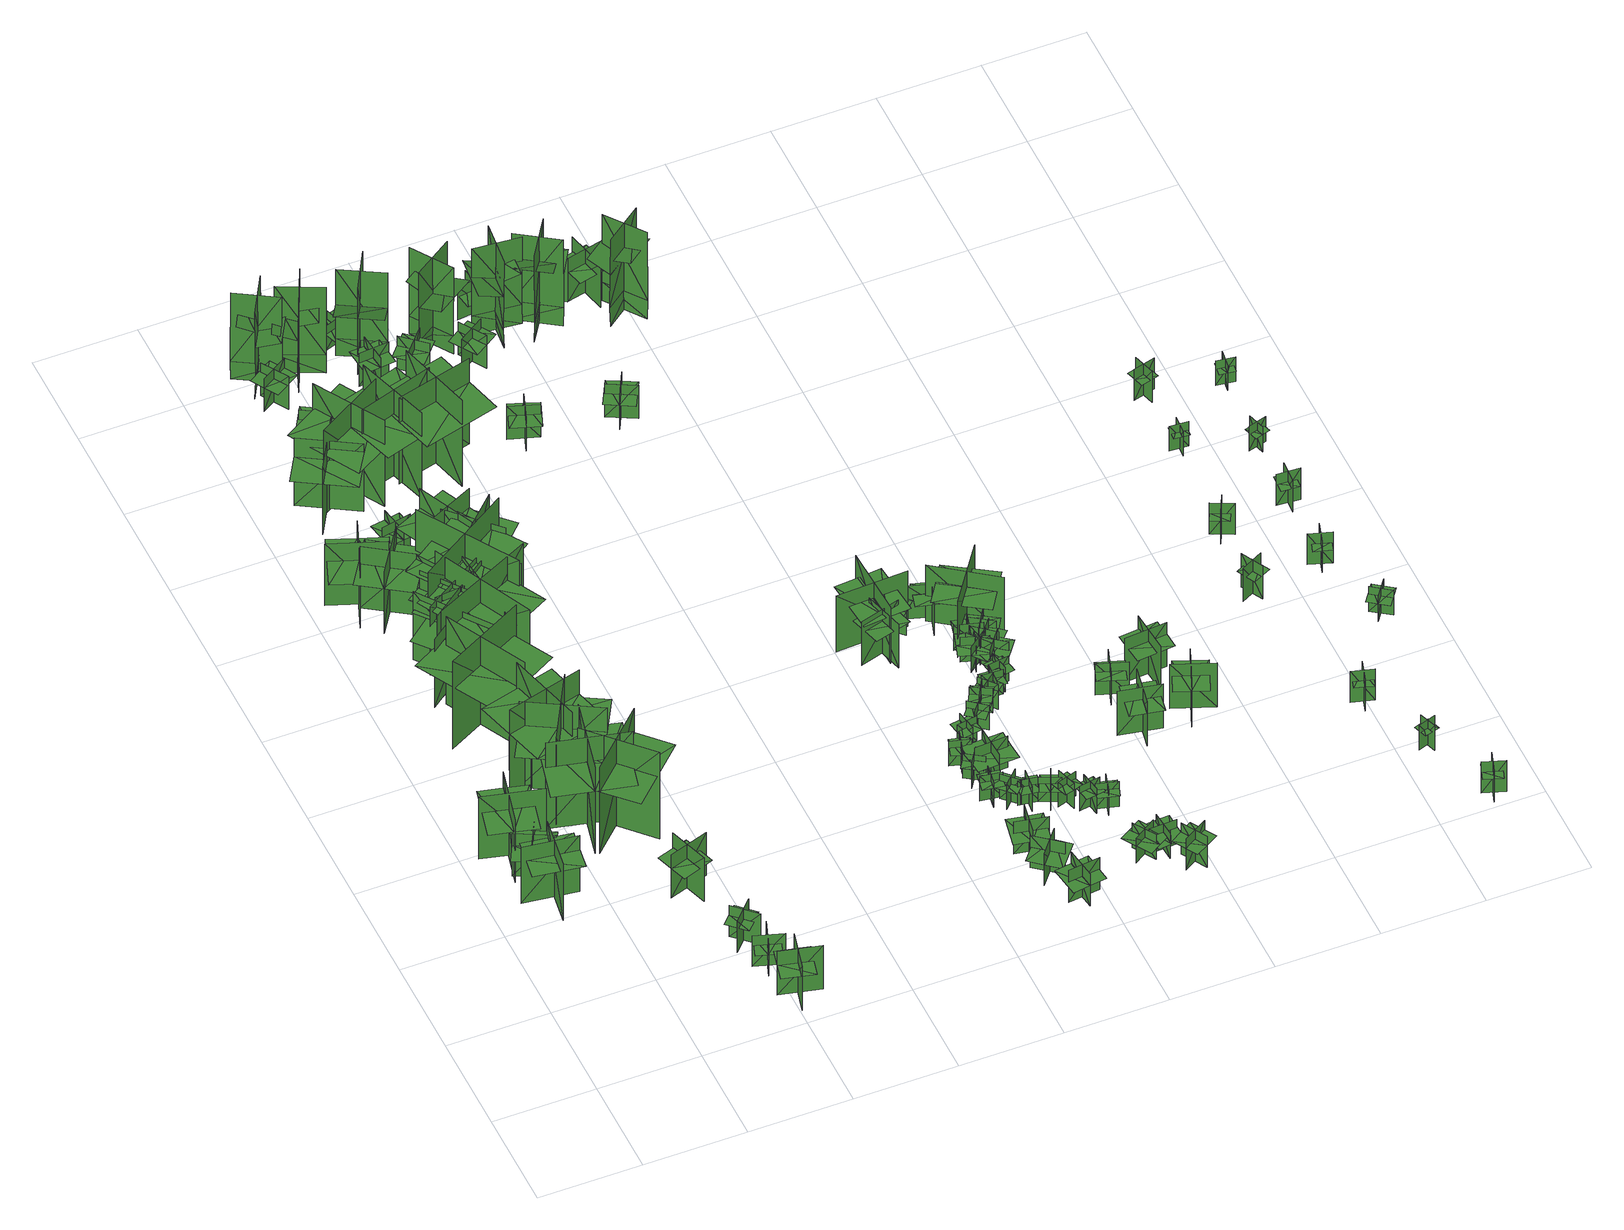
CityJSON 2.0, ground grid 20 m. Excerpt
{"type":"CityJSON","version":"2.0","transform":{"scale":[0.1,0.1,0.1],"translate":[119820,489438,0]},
"CityObjects":{
"tree1":{"type":"SolitaryVegetationObject","geometry":[{"type":"MultiSurface","lod":"1","boundaries":[[[0,1,2]],[[0,2,3]],[[4,5,6]],[[4,6,7]],[[8,9,10]],[[8,10,11]],[[8,12,13]],[[8,13,9]]]}]},
"tree2":{"type":"SolitaryVegetationObject","geometry":[{"type":"MultiSurface","lod":"1","boundaries":[[[14,15,16]],[[14,16,17]],[[18,19,20]],[[18,20,21]],[[22,23,24]],[[22,24,25]],[[22,25,26]],[[22,26,27]]]}]},
"tree3":{"type":"SolitaryVegetationObject","geometry":[{"type":"MultiSurface","lod":"1","boundaries":[[[28,29,30]],[[28,30,31]],[[32,33,34]],[[32,34,35]],[[36,37,38]],[[36,38,39]],[[36,40,41]],[[36,41,37]]]}]},
"tree4":{"type":"SolitaryVegetationObject","geometry":[{"type":"MultiSurface","lod":"1","boundaries":[[[42,43,44]],[[42,44,45]],[[46,47,48]],[[46,48,49]],[[50,51,52]],[[50,52,53]],[[50,53,54]],[[50,54,55]]]}]},
"tree5":{"type":"SolitaryVegetationObject","geometry":[{"type":"MultiSurface","lod":"1","boundaries":[[[56,57,58]],[[56,58,59]],[[60,61,62]],[[60,62,63]],[[64,65,66]],[[64,66,67]],[[64,67,68]],[[64,68,69]]]}]},
"tree6":{"type":"SolitaryVegetationObject","geometry":[{"type":"MultiSurface","lod":"1","boundaries":[[[70,71,72]],[[70,72,73]],[[74,75,76]],[[74,76,77]],[[78,79,80]],[[78,80,81]],[[78,81,82]],[[78,82,83]]]}]},
"tree7":{"type":"SolitaryVegetationObject","geometry":[{"type":"MultiSurface","lod":"1","boundaries":[[[84,85,86]],[[84,86,87]],[[88,89,90]],[[88,90,91]],[[92,93,94]],[[92,94,95]],[[92,95,96]],[[92,96,97]]]}]},
"tree8":{"type":"SolitaryVegetationObject","geometry":[{"type":"MultiSurface","lod":"1","boundaries":[[[98,99,100]],[[98,100,101]],[[102,103,104]],[[102,104,105]],[[106,107,108]],[[106,108,109]],[[106,109,110]],[[106,110,111]]]}]},
"tree9":{"type":"SolitaryVegetationObject","geometry":[{"type":"MultiSurface","lod":"1","boundaries":[[[112,113,114]],[[112,114,115]],[[116,117,118]],[[116,118,119]],[[120,121,122]],[[120,122,123]],[[120,123,124]],[[120,124,125]]]}]},
"tree10":{"type":"SolitaryVegetationObject","geometry":[{"type":"MultiSurface","lod":"1","boundaries":[[[126,127,128]],[[126,128,129]],[[130,131,132]],[[130,132,133]],[[134,135,136]],[[134,136,137]],[[134,137,138]],[[134,138,139]]]}]},
"tree11":{"type":"SolitaryVegetationObject","geometry":[{"type":"MultiSurface","lod":"1","boundaries":[[[140,141,142]],[[140,142,143]],[[144,145,146]],[[144,146,147]],[[148,149,150]],[[148,150,151]],[[148,151,152]],[[148,152,153]]]}]},
"tree12":{"type":"SolitaryVegetationObject","geometry":[{"type":"MultiSurface","lod":"1","boundaries":[[[154,155,156]],[[154,156,157]],[[158,159,160]],[[158,160,161]],[[162,163,164]],[[162,164,165]],[[162,165,166]],[[162,166,167]]]}]},
"tree13":{"type":"SolitaryVegetationObject","geometry":[{"type":"MultiSurface","lod":"1","boundaries":[[[168,169,170]],[[168,170,171]],[[172,173,174]],[[172,174,175]],[[176,177,178]],[[176,178,179]],[[176,179,180]],[[176,180,181]]]}]},
"tree14":{"type":"SolitaryVegetationObject","geometry":[{"type":"MultiSurface","lod":"1","boundaries":[[[182,183,184]],[[182,184,185]],[[186,187,188]],[[186,188,189]],[[190,191,192]],[[190,192,193]],[[190,193,194]],[[190,194,195]]]}]},
"tree15":{"type":"SolitaryVegetationObject","geometry":[{"type":"MultiSurface","lod":"1","boundaries":[[[196,197,198]],[[196,198,199]],[[200,201,202]],[[200,202,203]],[[204,205,206]],[[204,206,207]],[[204,207,208]],[[204,208,209]]]}]},
"tree16":{"type":"SolitaryVegetationObject","geometry":[{"type":"MultiSurface","lod":"1","boundaries":[[[210,211,212]],[[210,212,213]],[[214,215,216]],[[214,216,217]],[[218,219,220]],[[218,220,221]],[[218,221,222]],[[218,222,223]]]}]},
"tree17":{"type":"SolitaryVegetationObject","geometry":[{"type":"MultiSurface","lod":"1","boundaries":[[[224,225,226]],[[224,226,227]],[[228,229,230]],[[228,230,231]],[[232,233,234]],[[232,234,235]],[[232,235,236]],[[232,236,237]]]}]},
"tree18":{"type":"SolitaryVegetationObject","geometry":[{"type":"MultiSurface","lod":"1","boundaries":[[[238,239,240]],[[238,240,241]],[[242,243,244]],[[242,244,245]],[[246,247,248]],[[246,248,249]],[[246,249,250]],[[246,250,251]]]}]},
"tree19":{"type":"SolitaryVegetationObject","geometry":[{"type":"MultiSurface","lod":"1","boundaries":[[[252,253,254]],[[252,254,255]],[[256,257,258]],[[256,258,259]],[[260,261,262]],[[260,262,263]],[[260,263,264]],[[260,264,265]]]}]},
"tree20":{"type":"SolitaryVegetationObject","geometry":[{"type":"MultiSurface","lod":"1","boundaries":[[[266,267,268]],[[266,268,269]],[[270,271,272]],[[270,272,273]],[[274,275,276]],[[274,276,277]],[[274,277,278]],[[274,278,279]]]}]},
"tree21":{"type":"SolitaryVegetationObject","geometry":[{"type":"MultiSurface","lod":"1","boundaries":[[[280,281,282]],[[280,282,283]],[[284,285,286]],[[284,286,287]],[[288,289,290]],[[288,290,291]],[[288,291,292]],[[288,292,293]]]}]},
"tree22":{"type":"SolitaryVegetationObject","geometry":[{"type":"MultiSurface","lod":"1","boundaries":[[[294,295,296]],[[294,296,297]],[[298,299,300]],[[298,300,301]],[[302,303,304]],[[302,304,305]],[[302,305,306]],[[302,306,307]]]}]},
"tree23":{"type":"SolitaryVegetationObject","geometry":[{"type":"MultiSurface","lod":"1","boundaries":[[[308,309,310]],[[308,310,311]],[[312,313,314]],[[312,314,315]],[[316,317,318]],[[316,318,319]],[[316,319,320]],[[316,320,321]]]}]},
"tree24":{"type":"SolitaryVegetationObject","geometry":[{"type":"MultiSurface","lod":"1","boundaries":[[[322,323,324]],[[322,324,325]],[[326,327,328]],[[326,328,329]],[[330,331,332]],[[330,332,333]],[[330,333,334]],[[330,334,335]]]}]},
"tree25":{"type":"SolitaryVegetationObject","geometry":[{"type":"MultiSurface","lod":"1","boundaries":[[[336,337,338]],[[336,338,339]],[[340,341,342]],[[340,342,343]],[[344,345,346]],[[344,346,347]],[[344,347,348]],[[344,348,349]]]}]},
"tree26":{"type":"SolitaryVegetationObject","geometry":[{"type":"MultiSurface","lod":"1","boundaries":[[[350,351,352]],[[350,352,353]],[[354,355,356]],[[354,356,357]],[[358,359,360]],[[358,360,361]],[[358,361,362]],[[358,362,363]]]}]},
"tree27":{"type":"SolitaryVegetationObject","geometry":[{"type":"MultiSurface","lod":"1","boundaries":[[[364,365,366]],[[364,366,367]],[[368,369,370]],[[368,370,371]],[[372,373,374]],[[372,374,375]],[[372,375,376]],[[372,376,377]]]}]},
"tree28":{"type":"SolitaryVegetationObject","geometry":[{"type":"MultiSurface","lod":"1","boundaries":[[[378,379,380]],[[378,380,381]],[[382,383,384]],[[382,384,385]],[[386,387,388]],[[386,388,389]],[[386,389,390]],[[386,390,391]]]}]},
"tree29":{"type":"SolitaryVegetationObject","geometry":[{"type":"MultiSurface","lod":"1","boundaries":[[[392,393,394]],[[392,394,395]],[[396,397,398]],[[396,398,399]],[[400,401,402]],[[400,402,403]],[[400,403,404]],[[400,404,405]]]}]},
"tree30":{"type":"SolitaryVegetationObject","geometry":[{"type":"MultiSurface","lod":"1","boundaries":[[[406,407,408]],[[406,408,409]],[[410,411,412]],[[410,412,413]],[[414,415,411]],[[414,411,410]],[[416,417,407]],[[416,407,406]],[[418,419,420]],[[418,420,421]],[[422,423,424]],[[422,424,425]]]}]},
"tree31":{"type":"SolitaryVegetationObject","geometry":[{"type":"MultiSurface","lod":"1","boundaries":[[[426,427,428]],[[426,428,429]],[[430,431,432]],[[430,432,433]],[[434,435,436]],[[434,436,437]],[[434,437,438]],[[434,438,439]]]}]},
"tree32":{"type":"SolitaryVegetationObject","geometry":[{"type":"MultiSurface","lod":"1","boundaries":[[[440,441,442]],[[440,442,443]],[[444,445,446]],[[444,446,447]],[[448,449,445]],[[448,445,444]],[[450,451,441]],[[450,441,440]],[[452,453,454]],[[452,454,455]],[[456,457,458]],[[456,458,459]]]}]},
"tree33":{"type":"SolitaryVegetationObject","geometry":[{"type":"MultiSurface","lod":"1","boundaries":[[[460,461,462]],[[460,462,463]],[[464,465,466]],[[464,466,467]],[[468,469,470]],[[468,470,471]],[[468,471,472]],[[468,472,473]]]}]},
"tree34":{"type":"SolitaryVegetationObject","geometry":[{"type":"MultiSurface","lod":"1","boundaries":[[[474,475,476]],[[474,476,477]],[[478,479,480]],[[478,480,481]],[[482,483,484]],[[482,484,485]],[[482,485,486]],[[482,486,487]]]}]},
"tree35":{"type":"SolitaryVegetationObject","geometry":[{"type":"MultiSurface","lod":"1","boundaries":[[[488,489,490]],[[488,490,491]],[[492,493,494]],[[492,494,495]],[[496,497,498]],[[496,498,499]],[[496,499,500]],[[496,500,501]]]}]},
"tree36":{"type":"SolitaryVegetationObject","geometry":[{"type":"MultiSurface","lod":"1","boundaries":[[[502,503,504]],[[502,504,505]],[[506,507,508]],[[506,508,509]],[[510,511,512]],[[510,512,513]],[[510,513,514]],[[510,514,515]]]}]},
"tree37":{"type":"SolitaryVegetationObject","geometry":[{"type":"MultiSurface","lod":"1","boundaries":[[[516,517,518]],[[516,518,519]],[[520,521,522]],[[520,522,523]],[[524,525,521]],[[524,521,520]],[[526,527,517]],[[526,517,516]],[[528,529,530]],[[528,530,531]],[[532,533,534]],[[532,534,535]]]}]},
"tree38":{"type":"SolitaryVegetationObject","geometry":[{"type":"MultiSurface","lod":"1","boundaries":[[[536,537,538]],[[536,538,539]],[[540,541,542]],[[540,542,543]],[[544,545,546]],[[544,546,547]],[[544,547,548]],[[544,548,549]]]}]},
"tree39":{"type":"SolitaryVegetationObject","geometry":[{"type":"MultiSurface","lod":"1","boundaries":[[[550,551,552]],[[550,552,553]],[[554,555,556]],[[554,556,557]],[[558,559,560]],[[558,560,561]],[[558,561,562]],[[558,562,563]]]}]},
"tree40":{"type":"SolitaryVegetationObject","geometry":[{"type":"MultiSurface","lod":"1","boundaries":[[[564,565,566]],[[564,566,567]],[[568,569,570]],[[568,570,571]],[[572,573,574]],[[572,574,575]],[[572,575,576]],[[572,576,577]]]}]},
"tree41":{"type":"SolitaryVegetationObject","geometry":[{"type":"MultiSurface","lod":"1","boundaries":[[[578,579,580]],[[578,580,581]],[[582,583,584]],[[582,584,585]],[[586,587,588]],[[586,588,589]],[[586,589,590]],[[586,590,591]]]}]},
"tree42":{"type":"SolitaryVegetationObject","geometry":[{"type":"MultiSurface","lod":"1","boundaries":[[[592,593,594]],[[592,594,595]],[[596,597,598]],[[596,598,599]],[[600,601,602]],[[600,602,603]],[[600,603,604]],[[600,604,605]]]}]},
"tree43":{"type":"SolitaryVegetationObject","geometry":[{"type":"MultiSurface","lod":"1","boundaries":[[[606,607,608]],[[606,608,609]],[[610,611,612]],[[610,612,613]],[[614,615,616]],[[614,616,617]],[[614,617,618]],[[614,618,619]]]}]},
"tree44":{"type":"SolitaryVegetationObject","geometry":[{"type":"MultiSurface","lod":"1","boundaries":[[[620,621,622]],[[620,622,623]],[[624,625,626]],[[624,626,627]],[[628,629,625]],[[628,625,624]],[[630,631,621]],[[630,621,620]],[[632,633,634]],[[632,634,635]],[[636,637,638]],[[636,638,639]]]}]},
"tree45":{"type":"SolitaryVegetationObject","geometry":[{"type":"MultiSurface","lod":"1","boundaries":[[[640,641,642]],[[640,642,643]],[[644,645,646]],[[644,646,647]],[[648,649,650]],[[648,650,651]],[[648,651,652]],[[648,652,653]]]}]},
"tree46":{"type":"SolitaryVegetationObject","geometry":[{"type":"MultiSurface","lod":"1","boundaries":[[[654,655,656]],[[654,656,657]],[[658,659,660]],[[658,660,661]],[[662,663,664]],[[662,664,665]],[[662,665,666]],[[662,666,667]]]}]},
"tree47":{"type":"SolitaryVegetationObject","geometry":[{"type":"MultiSurface","lod":"1","boundaries":[[[668,669,670]],[[668,670,671]],[[672,673,674]],[[672,674,675]],[[676,677,678]],[[676,678,679]],[[676,679,680]],[[676,680,681]]]}]},
"tree48":{"type":"SolitaryVegetationObject","geometry":[{"type":"MultiSurface","lod":"1","boundaries":[[[682,683,684]],[[682,684,685]],[[686,687,688]],[[686,688,689]],[[690,691,692]],[[690,692,693]],[[690,693,694]],[[690,694,695]]]}]},
"tree49":{"type":"SolitaryVegetationObject","geometry":[{"type":"MultiSurface","lod":"1","boundaries":[[[696,697,698]],[[696,698,699]],[[700,701,702]],[[700,702,703]],[[704,705,706]],[[704,706,707]],[[704,707,708]],[[704,708,709]]]}]},
"tree50":{"type":"SolitaryVegetationObject","geometry":[{"type":"MultiSurface","lod":"1","boundaries":[[[710,711,712]],[[710,712,713]],[[714,715,716]],[[714,716,717]],[[718,719,720]],[[718,720,721]],[[718,721,722]],[[718,722,723]]]}]},
"tree51":{"type":"SolitaryVegetationObject","geometry":[{"type":"MultiSurface","lod":"1","boundaries":[[[724,725,726]],[[724,726,727]],[[728,729,730]],[[728,730,731]],[[732,733,734]],[[732,734,735]],[[732,735,736]],[[732,736,737]]]}]},
"tree52":{"type":"SolitaryVegetationObject","geometry":[{"type":"MultiSurface","lod":"1","boundaries":[[[738,739,740]],[[738,740,741]],[[742,743,744]],[[742,744,745]],[[746,747,748]],[[746,748,749]],[[746,749,750]],[[746,750,751]]]}]},
"tree53":{"type":"SolitaryVegetationObject","geometry":[{"type":"MultiSurface","lod":"1","boundaries":[[[752,753,754]],[[752,754,755]],[[756,757,758]],[[756,758,759]],[[760,761,762]],[[760,762,763]],[[760,763,764]],[[760,764,765]]]}]},
"tree54":{"type":"SolitaryVegetationObject","geometry":[{"type":"MultiSurface","lod":"1","boundaries":[[[766,767,768]],[[766,768,769]],[[770,771,772]],[[770,772,773]],[[774,775,776]],[[774,776,777]],[[774,777,778]],[[774,778,779]]]}]},
"tree55":{"type":"SolitaryVegetationObject","geometry":[{"type":"MultiSurface","lod":"1","boundaries":[[[780,781,782]],[[780,782,783]],[[784,785,786]],[[784,786,787]],[[788,789,785]],[[788,785,784]],[[790,791,781]],[[790,781,780]],[[792,793,794]],[[792,794,795]],[[796,797,798]],[[796,798,799]]]}]},
"tree56":{"type":"SolitaryVegetationObject","geometry":[{"type":"MultiSurface","lod":"1","boundaries":[[[800,801,802]],[[800,802,803]],[[804,805,806]],[[804,806,807]],[[808,809,810]],[[808,810,811]],[[808,812,813]],[[808,813,809]]]}]},
"tree57":{"type":"SolitaryVegetationObject","geometry":[{"type":"MultiSurface","lod":"1","boundaries":[[[814,815,816]],[[814,816,817]],[[818,819,820]],[[818,820,821]],[[822,823,824]],[[822,824,825]],[[822,825,826]],[[822,826,827]]]}]},
"tree58":{"type":"SolitaryVegetationObject","geometry":[{"type":"MultiSurface","lod":"1","boundaries":[[[828,829,830]],[[828,830,831]],[[832,833,834]],[[832,834,835]],[[836,837,838]],[[836,838,839]],[[836,839,840]],[[836,840,841]]]}]},
"tree59":{"type":"SolitaryVegetationObject","geometry":[{"type":"MultiSurface","lod":"1","boundaries":[[[842,843,844]],[[842,844,845]],[[846,847,848]],[[846,848,849]],[[850,851,852]],[[850,852,853]],[[850,853,854]],[[850,854,855]]]}]},
"tree60":{"type":"SolitaryVegetationObject","geometry":[{"type":"MultiSurface","lod":"1","boundaries":[[[856,857,858]],[[856,858,859]],[[860,861,862]],[[860,862,863]],[[864,865,866]],[[864,866,867]],[[864,867,868]],[[864,868,869]]]}]},
"tree61":{"type":"SolitaryVegetationObject","geometry":[{"type":"MultiSurface","lod":"1","boundaries":[[[870,871,872]],[[870,872,873]],[[874,875,876]],[[874,876,877]],[[878,879,880]],[[878,880,881]],[[878,881,882]],[[878,882,883]]]}]},
"tree62":{"type":"SolitaryVegetationObject","geometry":[{"type":"MultiSurface","lod":"1","boundaries":[[[884,885,886]],[[884,886,887]],[[888,889,890]],[[888,890,891]],[[892,893,894]],[[892,894,895]],[[892,895,896]],[[892,896,897]]]}]},
"tree63":{"type":"SolitaryVegetationObject","geometry":[{"type":"MultiSurface","lod":"1","boundaries":[[[898,899,900]],[[898,900,901]],[[902,903,904]],[[902,904,905]],[[906,907,908]],[[906,908,909]],[[906,909,910]],[[906,910,911]]]}]},
"tree64":{"type":"SolitaryVegetationObject","geometry":[{"type":"MultiSurface","lod":"1","boundaries":[[[912,913,914]],[[912,914,915]],[[916,917,918]],[[916,918,919]],[[920,921,922]],[[920,922,923]],[[920,923,924]],[[920,924,925]]]}]},
"tree65":{"type":"SolitaryVegetationObject","geometry":[{"type":"MultiSurface","lod":"1","boundaries":[[[926,927,928]],[[926,928,929]],[[930,931,932]],[[930,932,933]],[[934,935,936]],[[934,936,937]],[[934,937,938]],[[934,938,939]]]}]},
"tree66":{"type":"SolitaryVegetationObject","geometry":[{"type":"MultiSurface","lod":"1","boundaries":[[[940,941,942]],[[940,942,943]],[[944,945,946]],[[944,946,947]],[[948,949,950]],[[948,950,951]],[[948,951,952]],[[948,952,953]]]}]},
"tree67":{"type":"SolitaryVegetationObject","geometry":[{"type":"MultiSurface","lod":"1","boundaries":[[[954,955,956]],[[954,956,957]],[[958,959,960]],[[958,960,961]],[[962,963,959]],[[962,959,958]],[[964,965,955]],[[964,955,954]],[[966,967,968]],[[966,968,969]],[[970,971,972]],[[970,972,973]]]}]},
"tree68":{"type":"SolitaryVegetationObject","geometry":[{"type":"MultiSurface","lod":"1","boundaries":[[[974,975,976]],[[974,976,977]],[[978,979,980]],[[978,980,981]],[[982,983,984]],[[982,984,985]],[[982,985,986]],[[982,986,987]]]}]},
"tree69":{"type":"SolitaryVegetationObject","geometry":[{"type":"MultiSurface","lod":"1","boundaries":[[[988,989,990]],[[988,990,991]],[[992,993,994]],[[992,994,995]],[[996,997,998]],[[996,998,999]],[[996,999,1000]],[[996,1000,1001]]]}]},
"tree70":{"type":"SolitaryVegetationObject","geometry":[{"type":"MultiSurface","lod":"1","boundaries":[[[1002,1003,1004]],[[1002,1004,1005]],[[1006,1007,1008]],[[1006,1008,1009]],[[1010,1011,1012]],[[1010,1012,1013]],[[1010,1013,1014]],[[1010,1014,1015]]]}]},
"tree71":{"type":"SolitaryVegetationObject","geometry":[{"type":"MultiSurface","lod":"1","boundaries":[[[1016,1017,1018]],[[1016,1018,1019]],[[1020,1021,1022]],[[1020,1022,1023]],[[1024,1025,1026]],[[1024,1026,1027]],[[1024,1027,1028]],[[1024,1028,1029]]]}]},
"tree72":{"type":"SolitaryVegetationObject","geometry":[{"type":"MultiSurface","lod":"1","boundaries":[[[989,1030,1031]],[[989,1031,990]],[[1032,1033,1034]],[[1032,1034,1035]],[[1036,1037,1038]],[[1036,1038,1039]],[[1036,1039,1040]],[[1036,1040,1041]]]}]},
"tree73":{"type":"SolitaryVegetationObject","geometry":[{"type":"MultiSurface","lod":"1","boundaries":[[[1042,1043,1044]],[[1042,1044,1045]],[[1046,1047,1048]],[[1046,1048,1049]],[[1050,1051,1052]],[[1050,1052,1053]],[[1050,1053,1054]],[[1050,1054,1055]]]}]},
"tree74":{"type":"SolitaryVegetationObject","geometry":[{"type":"MultiSurface","lod":"1","boundaries":[[[1056,1057,1058]],[[1056,1058,1059]],[[1060,1061,1062]],[[1060,1062,1063]],[[1064,1065,1066]],[[1064,1066,1067]],[[1064,1067,1068]],[[1064,1068,1069]]]}]},
"tree75":{"type":"SolitaryVegetationObject","geometry":[{"type":"MultiSurface","lod":"1","boundaries":[[[1070,1071,1072]],[[1070,1072,1073]],[[1074,1075,1076]],[[1074,1076,1077]],[[1078,1079,1080]],[[1078,1080,1081]],[[1078,1081,1082]],[[1078,1082,1083]]]}]},
"tree76":{"type":"SolitaryVegetationObject","geometry":[{"type":"MultiSurface","lod":"1","boundaries":[[[1084,1085,1086]],[[1084,1086,1087]],[[1088,1089,1090]],[[1088,1090,1091]],[[1092,1093,1094]],[[1092,1094,1095]],[[1092,1095,1096]],[[1092,1096,1097]]]}]},
"tree77":{"type":"SolitaryVegetationObject","geometry":[{"type":"MultiSurface","lod":"1","boundaries":[[[1098,1099,1100]],[[1098,1100,1101]],[[1102,1103,1104]],[[1102,1104,1105]],[[1106,1107,1108]],[[1106,1108,1109]],[[1106,1109,1110]],[[1106,1110,1111]]]}]},
"tree78":{"type":"SolitaryVegetationObject","geometry":[{"type":"MultiSurface","lod":"1","boundaries":[[[1112,1113,1114]],[[1112,1114,1115]],[[1116,1117,1118]],[[1116,1118,1119]],[[1120,1121,1122]],[[1120,1122,1123]],[[1120,1123,1124]],[[1120,1124,1125]]]}]},
"tree79":{"type":"SolitaryVegetationObject","geometry":[{"type":"MultiSurface","lod":"1","boundaries":[[[1126,1127,1128]],[[1126,1128,1129]],[[1130,1131,1132]],[[1130,1132,1133]],[[1134,1135,1136]],[[1134,1136,1137]],[[1134,1137,1138]],[[1134,1138,1139]]]}]},
"tree80":{"type":"SolitaryVegetationObject","geometry":[{"type":"MultiSurface","lod":"1","boundaries":[[[1140,1141,1142]],[[1140,1142,1143]],[[1144,1145,1146]],[[1144,1146,1147]],[[1148,1149,1150]],[[1148,1150,1151]],[[1148,1151,1152]],[[1148,1152,1153]]]}]},
"tree81":{"type":"SolitaryVegetationObject","geometry":[{"type":"MultiSurface","lod":"1","boundaries":[[[1154,1155,1156]],[[1154,1156,1157]],[[1158,1159,1160]],[[1158,1160,1161]],[[1162,1163,1164]],[[1162,1164,1165]],[[1162,1165,1166]],[[1162,1166,1167]]]}]},
"tree82":{"type":"SolitaryVegetationObject","geometry":[{"type":"MultiSurface","lod":"1","boundaries":[[[1168,1169,1170]],[[1168,1170,1171]],[[1172,1173,1174]],[[1172,1174,1175]],[[1176,1177,1173]],[[1176,1173,1172]],[[1178,1179,1169]],[[1178,1169,1168]],[[1180,1181,1182]],[[1180,1182,1183]],[[1184,1185,1186]],[[1184,1186,1187]]]}]},
"tree83":{"type":"SolitaryVegetationObject","geometry":[{"type":"MultiSurface","lod":"1","boundaries":[[[1188,1189,1190]],[[1188,1190,1191]],[[1192,1193,1194]],[[1192,1194,1195]],[[1196,1197,1198]],[[1196,1198,1199]],[[1196,1200,1201]],[[1196,1201,1197]]]}]},
"tree84":{"type":"SolitaryVegetationObject","geometry":[{"type":"MultiSurface","lod":"1","boundaries":[[[1202,1203,1204]],[[1202,1204,1205]],[[1206,1207,1208]],[[1206,1208,1209]],[[1210,1211,1212]],[[1210,1212,1213]],[[1210,1214,1215]],[[1210,1215,1211]]]}]},
"tree85":{"type":"SolitaryVegetationObject","geometry":[{"type":"MultiSurface","lod":"1","boundaries":[[[1216,1217,1218]],[[1216,1218,1219]],[[1220,1221,1222]],[[1220,1222,1223]],[[1224,1225,1226]],[[1224,1226,1227]],[[1224,1228,1229]],[[1224,1229,1225]]]}]},
"tree86":{"type":"SolitaryVegetationObject","geometry":[{"type":"MultiSurface","lod":"1","boundaries":[[[1230,1231,1232]],[[1230,1232,1233]],[[1234,1235,1236]],[[1234,1236,1237]],[[1238,1239,1240]],[[1238,1240,1241]],[[1238,1242,1243]],[[1238,1243,1239]]]}]},
"tree87":{"type":"SolitaryVegetationObject","geometry":[{"type":"MultiSurface","lod":"1","boundaries":[[[1244,1245,1246]],[[1244,1246,1247]],[[1248,1249,1250]],[[1248,1250,1251]],[[1252,1253,1254]],[[1252,1254,1255]],[[1252,1255,1256]],[[1252,1256,1257]]]}]},
"tree88":{"type":"SolitaryVegetationObject","geometry":[{"type":"MultiSurface","lod":"1","boundaries":[[[1258,1259,1260]],[[1258,1260,1261]],[[1262,1263,1264]],[[1262,1264,1265]],[[1266,1267,1268]],[[1266,1268,1269]],[[1266,1269,1270]],[[1266,1270,1271]]]}]},
"tree89":{"type":"SolitaryVegetationObject","geometry":[{"type":"MultiSurface","lod":"1","boundaries":[[[1272,1273,1274]],[[1272,1274,1275]],[[1276,1277,1278]],[[1276,1278,1279]],[[1280,1281,1282]],[[1280,1282,1283]],[[1280,1283,1284]],[[1280,1284,1285]]]}]},
"tree90":{"type":"SolitaryVegetationObject","geometry":[{"type":"MultiSurface","lod":"1","boundaries":[[[1286,1287,1288]],[[1286,1288,1289]],[[1290,1291,1292]],[[1290,1292,1293]],[[1294,1295,1296]],[[1294,1296,1297]],[[1294,1297,1298]],[[1294,1298,1299]]]}]},
"tree91":{"type":"SolitaryVegetationObject","geometry":[{"type":"MultiSurface","lod":"1","boundaries":[[[1300,1301,1302]],[[1300,1302,1303]],[[1304,1305,1306]],[[1304,1306,1307]],[[1308,1309,1310]],[[1308,1310,1311]],[[1308,1311,1312]],[[1308,1312,1313]]]}]},
"tree92":{"type":"SolitaryVegetationObject","geometry":[{"type":"MultiSurface","lod":"1","boundaries":[[[1314,1315,1316]],[[1314,1316,1317]],[[1318,1319,1320]],[[1318,1320,1321]],[[1322,1323,1324]],[[1322,1324,1325]],[[1322,1325,1326]],[[1322,1326,1327]]]}]},
"tree93":{"type":"SolitaryVegetationObject","geometry":[{"type":"MultiSurface","lod":"1","boundaries":[[[1328,1329,1330]],[[1328,1330,1331]],[[1332,1333,1334]],[[1332,1334,1335]],[[1336,1337,1338]],[[1336,1338,1339]],[[1336,1339,1340]],[[1336,1340,1341]]]}]},
"tree94":{"type":"SolitaryVegetationObject","geometry":[{"type":"MultiSurface","lod":"1","boundaries":[[[1342,1343,1344]],[[1342,1344,1345]],[[1346,1347,1348]],[[1346,1348,1349]],[[1350,1351,1352]],[[1350,1352,1353]],[[1350,1353,1354]],[[1350,1354,1355]]]}]},
"tree95":{"type":"SolitaryVegetationObject","geometry":[{"type":"MultiSurface","lod":"1","boundaries":[[[1356,1357,1358]],[[1356,1358,1359]],[[1360,1361,1362]],[[1360,1362,1363]],[[1364,1365,1366]],[[1364,1366,1367]],[[1364,1367,1368]],[[1364,1368,1369]]]}]},
"tree96":{"type":"SolitaryVegetationObject","geometry":[{"type":"MultiSurface","lod":"1","boundaries":[[[1370,1371,1372]],[[1370,1372,1373]],[[1374,1375,1376]],[[1374,1376,1377]],[[1378,1379,1380]],[[1378,1380,1381]],[[1378,1381,1382]],[[1378,1382,1383]]]}]},
"tree97":{"type":"SolitaryVegetationObject","geometry":[{"type":"MultiSurface","lod":"1","boundaries":[[[1384,1385,1386]],[[1384,1386,1387]],[[1388,1389,1390]],[[1388,1390,1391]],[[1392,1393,1394]],[[1392,1394,1395]],[[1392,1395,1396]],[[1392,1396,1397]]]}]},
"tree98":{"type":"SolitaryVegetationObject","geometry":[{"type":"MultiSurface","lod":"1","boundaries":[[[1398,1399,1400]],[[1398,1400,1401]],[[1402,1403,1404]],[[1402,1404,1405]],[[1406,1407,1408]],[[1406,1408,1409]],[[1406,1409,1410]],[[1406,1410,1411]]]}]}
},
"vertices":[
[58,463,4],[163,448,4],[163,448,145],[58,462,145],[109,396,4],[124,501,4],[124,501,145],[109,396,145],[67,461,109],[163,448,109],[169,489,109],[73,503,109],[61,420,109],[157,406,109],
[118,542,7],[82,473,7],[82,473,114],[118,542,114],[69,527,7],[137,491,7],[137,491,114],[69,527,114],[69,527,84],[51,492,84],[119,457,84],[137,491,84],[155,525,84],[86,561,84],
[68,512,5],[96,627,5],[96,627,161],[68,512,161],[148,561,5],[33,589,5],[33,589,161],[148,561,161],[71,522,121],[96,627,121],[50,638,121],[25,533,121],[116,511,121],[141,616,121],
[169,610,4],[320,575,4],[320,575,220],[169,610,220],[224,522,4],[258,673,4],[258,673,220],[224,522,220],[224,522,159],[299,505,159],[334,656,159],[258,673,159],[183,691,159],[148,540,159],
[238,721,9],[166,762,9],[166,762,92],[238,721,92],[223,775,9],[223,775,92],[182,703,92],[182,703,9],[232,725,70],[244,750,70],[187,779,70],[174,755,70],[162,730,70],[219,701,70],
[421,106,8],[402,27,8],[402,27,117],[421,106,117],[377,79,8],[377,79,117],[456,60,117],[456,60,8],[377,79,82],[369,46,82],[432,31,82],[440,64,82],[448,97,82],[385,112,82],
[364,158,9],[420,140,9],[420,140,86],[364,158,86],[381,125,9],[381,125,86],[400,180,86],[400,180,9],[381,125,62],[404,117,62],[419,161,62],[396,169,62],[373,177,62],[358,132,62],
[240,658,6],[200,808,6],[200,808,221],[240,658,221],[292,748,6],[143,707,6],[143,707,221],[292,748,221],[292,748,161],[272,822,161],[122,782,161],[143,707,161],[163,632,161],[312,673,161],
[265,748,5],[190,612,5],[190,612,220],[265,748,220],[166,720,5],[301,645,5],[301,645,220],[166,720,220],[166,720,160],[128,652,160],[264,577,160],[301,645,160],[339,713,160],[203,788,160],
[393,241,10],[353,199,10],[353,199,87],[393,241,87],[356,240,10],[356,240,87],[398,200,87],[398,200,10],[356,240,63],[339,223,63],[373,191,63],[389,208,63],[406,226,63],[373,258,63],
[210,797,8],[129,953,8],[129,953,227],[210,797,227],[252,930,8],[96,849,8],[96,849,227],[252,930,227],[216,812,156],[287,851,156],[204,1006,156],[132,967,156],[60,928,156],[144,774,156],
[129,1204,22],[25,1243,22],[25,1243,176],[129,1204,176],[99,1271,22],[60,1168,22],[60,1168,176],[99,1271,176],[99,1271,133],[47,1291,133],[8,1187,133],[60,1168,133],[112,1148,133],[151,1252,133],
[324,413,9],[350,336,9],[350,336,117],[324,413,117],[301,366,9],[301,366,117],[378,392,117],[378,392,9],[301,366,83],[312,334,83],[374,355,83],[363,387,83],[352,419,83],[290,398,83],
[235,622,3],[342,510,3],[342,510,219],[235,622,219],[232,519,3],[344,626,3],[344,626,219],[232,519,219],[232,519,158],[286,463,158],[398,570,158],[344,626,158],[290,682,158],[178,575,158],
[104,946,16],[241,1048,16],[241,1048,187],[104,946,187],[218,930,16],[218,930,187],[116,1067,187],[116,1067,16],[117,955,141],[153,910,141],[256,995,141],[220,1039,141],[184,1083,141],[81,999,141],
[79,1212,23],[171,1150,23],[171,1150,177],[79,1212,177],[93,1139,23],[155,1231,23],[155,1231,177],[93,1139,177],[93,1139,134],[139,1108,134],[201,1200,134],[155,1231,134],[109,1262,134],[47,1170,134],
[146,1107,18],[249,971,18],[249,971,189],[146,1107,189],[130,993,18],[130,993,189],[267,1096,189],[267,1096,18],[155,1095,143],[111,1059,143],[195,956,143],[239,992,143],[283,1028,143],[199,1131,143],
[162,1235,28],[131,1203,28],[131,1203,89],[162,1235,89],[133,1235,28],[164,1204,28],[164,1204,89],[133,1235,89],[133,1235,72],[117,1219,72],[149,1188,72],[164,1204,72],[180,1220,72],[148,1251,72],
[247,998,18],[156,1143,18],[156,1143,189],[247,998,189],[272,1110,18],[272,1110,189],[128,1019,189],[128,1019,18],[240,1011,144],[287,1043,144],[211,1153,144],[164,1121,144],[117,1089,144],[193,979,144],
[173,1102,13],[267,906,13],[267,906,231],[173,1102,231],[125,964,13],[125,964,231],[321,1058,231],[321,1058,13],[181,1085,173],[117,1051,173],[197,901,173],[261,935,173],[325,969,173],[245,1119,173],
[315,1052,18],[145,1036,18],[145,1036,189],[315,1052,189],[226,1125,18],[226,1125,189],[242,955,189],[242,955,18],[300,1051,143],[292,1108,143],[160,1089,143],[167,1033,143],[175,977,143],[308,995,143],
[152,1506,22],[90,1401,22],[90,1401,191],[152,1506,191],[73,1486,22],[178,1424,22],[178,1424,191],[73,1486,191],[73,1486,144],[42,1434,144],[147,1372,144],[178,1424,144],[209,1476,144],[105,1539,144],
[323,1170,19],[139,1054,19],[139,1054,237],[323,1170,237],[180,1202,19],[180,1202,237],[296,1017,237],[296,1017,19],[307,1160,179],[266,1220,179],[126,1123,179],[167,1063,179],[208,1004,179],[348,1100,179],
[159,1301,24],[217,1312,24],[217,1312,106],[159,1301,106],[191,1279,24],[180,1337,24],[180,1337,106],[191,1279,106],[191,1279,83],[220,1284,83],[209,1342,83],[180,1337,83],[151,1332,83],[162,1274,83],
[273,1172,27],[222,1282,27],[222,1282,196],[273,1172,196],[301,1248,27],[191,1196,27],[191,1196,196],[301,1248,196],[301,1248,149],[275,1303,149],[165,1252,149],[191,1196,149],[217,1141,149],[327,1193,149],
[218,1425,17],[139,1558,17],[139,1558,232],[218,1425,232],[244,1524,17],[111,1446,17],[111,1446,232],[244,1524,232],[244,1524,172],[205,1591,172],[72,1513,172],[111,1446,172],[150,1379,172],[283,1457,172],
[241,1138,25],[328,1223,25],[328,1223,194],[241,1138,194],[322,1137,25],[237,1224,25],[237,1224,194],[322,1137,194],[322,1137,147],[366,1180,147],[280,1267,147],[237,1224,147],[193,1181,147],[278,1094,147],
[141,1623,20],[192,1594,20],[192,1594,102],[141,1623,102],[151,1585,20],[180,1636,20],[180,1636,102],[151,1585,102],[151,1585,79],[176,1570,79],[206,1622,79],[180,1636,79],[155,1651,79],[125,1600,79],
[127,1756,18],[158,1706,18],[158,1706,100],[127,1756,100],[117,1718,18],[168,1749,18],[168,1749,100],[117,1718,100],[117,1718,77],[133,1693,77],[183,1724,77],[168,1749,77],[152,1774,77],[102,1743,77],
[162,1834,59],[117,1755,59],[115,1756,229],[160,1835,229],[95,1816,59],[174,1771,59],[174,1772,229],[96,1817,229],[96,1817,14],[174,1772,14],[160,1835,14],[115,1756,14],[161,1834,142],[116,1756,142],[156,1733,158],[201,1811,158],[122,1766,169],[155,1826,169],[125,1843,178],[92,1783,178],
[192,1464,18],[340,1511,18],[340,1511,233],[192,1464,233],[284,1416,18],[237,1563,18],[237,1563,233],[284,1416,233],[284,1416,173],[357,1439,173],[310,1587,173],[237,1563,173],[163,1540,173],[210,1392,173],
[189,1737,63],[227,1819,63],[228,1819,233],[190,1736,233],[253,1760,63],[171,1798,63],[171,1798,233],[253,1760,233],[253,1760,18],[171,1798,18],[190,1736,18],[228,1819,18],[190,1737,146],[228,1819,146],[186,1838,162],[148,1756,162],[222,1808,173],[194,1746,173],[226,1731,182],[254,1793,182],
[265,1584,19],[300,1631,19],[300,1631,101],[265,1584,101],[304,1589,19],[257,1624,19],[257,1624,101],[304,1589,101],[304,1589,78],[322,1613,78],[274,1648,78],[257,1624,78],[239,1601,78],[286,1565,78],
[360,1414,19],[319,1564,19],[319,1564,234],[360,1414,234],[412,1503,19],[262,1463,19],[262,1463,234],[412,1503,234],[412,1503,174],[392,1578,174],[242,1538,174],[262,1463,174],[283,1388,174],[432,1429,174],
[293,1709,17],[351,1714,17],[351,1714,99],[293,1709,99],[323,1684,17],[317,1742,17],[317,1742,99],[323,1684,99],[323,1684,76],[352,1686,76],[347,1745,76],[317,1742,76],[288,1740,76],[293,1681,76],
[360,1573,19],[359,1632,19],[359,1632,101],[360,1573,101],[388,1602,19],[329,1600,19],[329,1600,101],[388,1602,101],[388,1602,78],[387,1631,78],[328,1630,78],[329,1600,78],[329,1571,78],[388,1572,78],
[363,1746,64],[284,1790,64],[284,1791,235],[364,1748,235],[344,1812,65],[301,1733,65],[301,1733,235],[345,1812,235],[345,1812,20],[301,1733,20],[364,1748,20],[284,1791,20],[364,1747,148],[284,1791,148],[262,1750,164],[341,1707,164],[295,1785,174],[355,1753,174],[371,1783,184],[311,1815,184],
[277,1818,8],[277,1818,70],[328,1836,70],[328,1836,8],[294,1851,8],[294,1851,70],[311,1802,70],[311,1802,8],[291,1858,50],[266,1849,50],[287,1789,50],[312,1797,50],[338,1806,50],[317,1867,50],
[376,1681,16],[415,1725,16],[415,1725,98],[376,1681,98],[416,1683,16],[371,1722,16],[371,1722,98],[416,1683,98],[416,1683,75],[435,1705,75],[391,1744,75],[371,1722,75],[352,1700,75],[396,1661,75],
[531,1465,23],[475,1484,23],[475,1484,105],[531,1465,105],[514,1500,23],[495,1444,23],[495,1444,105],[514,1500,105],[514,1500,82],[486,1510,82],[467,1454,82],[495,1444,82],[522,1435,82],[542,1490,82],
[953,147,6],[904,187,6],[904,187,86],[953,147,86],[949,186,6],[949,186,86],[909,137,86],[909,137,6],[949,186,58],[923,207,58],[883,159,58],[909,137,58],[935,115,58],[975,164,58],
[931,82,7],[993,90,7],[993,90,87],[931,82,87],[962,59,7],[962,59,87],[953,121,87],[953,121,7],[962,59,59],[995,63,59],[987,126,59],[953,121,59],[919,116,59],[928,54,59],
[890,228,7],[952,216,7],[952,216,87],[890,228,87],[912,196,7],[912,196,87],[923,258,87],[923,258,7],[912,196,59],[945,190,59],[957,252,59],[923,258,59],[890,264,59],[878,202,59],
[492,1780,59],[416,1729,59],[416,1731,229],[491,1781,229],[425,1793,59],[475,1718,59],[476,1718,229],[425,1794,229],[425,1794,14],[476,1718,14],[491,1781,14],[416,1731,14],[491,1780,142],[416,1730,142],[441,1692,158],[517,1742,158],[426,1737,169],[482,1775,169],[463,1804,178],[407,1766,178],
[521,1702,16],[471,1670,16],[471,1670,98],[521,1702,98],[482,1711,16],[514,1661,16],[514,1661,98],[482,1711,98],[482,1711,75],[457,1695,75],[489,1645,75],[514,1661,75],[539,1677,75],[507,1727,75],
[902,341,11],[908,382,11],[908,382,73],[902,341,73],[926,359,11],[885,365,11],[885,365,73],[926,359,73],[926,359,57],[929,379,57],[888,385,57],[885,365,57],[882,346,57],[923,340,57],
[884,396,14],[906,430,14],[906,430,76],[884,396,76],[913,402,14],[879,425,14],[879,425,76],[913,402,76],[913,402,59],[924,419,59],[889,441,59],[879,425,59],[868,408,59],[902,386,59],
[869,462,13],[908,451,13],[908,451,75],[869,462,75],[883,436,13],[895,476,13],[895,476,75],[883,436,75],[883,436,59],[902,431,59],[913,470,59],[895,476,59],[876,481,59],[864,442,59],
[949,356,12],[920,327,12],[920,327,74],[949,356,74],[919,356,12],[948,327,12],[948,327,74],[919,356,74],[919,356,57],[905,342,57],[934,313,57],[948,327,57],[962,341,57],[933,370,57],
[932,387,10],[932,387,88],[929,454,88],[929,454,10],[899,418,10],[899,418,88],[963,421,88],[963,421,10],[889,418,63],[891,384,63],[971,388,63],[969,421,63],[968,455,63],[888,451,63],
[982,323,11],[942,329,11],[942,329,72],[982,323,72],[964,347,11],[959,306,11],[959,306,72],[964,347,72],[964,347,56],[945,350,56],[939,309,56],[959,306,56],[978,304,56],[984,344,56],
[938,499,14],[898,492,14],[898,492,75],[938,499,75],[913,516,14],[920,476,14],[920,476,75],[913,516,75],[913,516,59],[894,513,59],[901,472,59],[920,476,59],[940,479,59],[933,519,59],
[576,1801,10],[517,1793,10],[517,1793,92],[576,1801,92],[545,1825,10],[552,1767,10],[552,1767,92],[545,1825,92],[545,1825,69],[515,1821,69],[523,1763,69],[552,1767,69],[582,1771,69],[574,1829,69],
[976,318,17],[1013,300,17],[1013,300,79],[976,318,79],[987,290,17],[1004,327,17],[1004,327,79],[987,290,79],[987,290,63],[1004,281,63],[1022,319,63],[1004,327,63],[986,335,63],[969,298,63],
[561,1697,58],[571,1787,58],[572,1787,229],[563,1696,229],[615,1740,59],[524,1749,59],[524,1748,229],[615,1739,229],[615,1739,13],[524,1748,13],[563,1696,13],[572,1787,13],[562,1696,142],[571,1787,142],[525,1791,158],[516,1701,158],[570,1774,168],[564,1707,168],[598,1703,178],[604,1771,178],
[829,750,8],[908,773,8],[908,773,117],[829,750,117],[886,719,8],[864,798,8],[864,798,117],[886,719,117],[836,752,89],[908,773,89],[900,804,89],[827,783,89],[845,721,89],[917,741,89],
[935,537,16],[967,511,16],[967,511,78],[935,537,78],[938,508,16],[964,539,16],[964,539,78],[938,508,78],[938,508,62],[953,495,62],[979,527,62],[964,539,62],[949,552,62],[923,520,62],
[1041,303,18],[1002,291,18],[1002,291,80],[1041,303,80],[1014,317,18],[1026,277,18],[1026,277,80],[1014,317,80],[1014,317,64],[995,311,64],[1008,272,64],[1026,277,64],[1045,283,64],[1033,322,64],
[652,1464,25],[705,1437,25],[705,1437,107],[652,1464,107],[664,1426,25],[691,1479,25],[691,1479,107],[664,1426,107],[664,1426,84],[690,1413,84],[717,1465,84],[691,1479,84],[665,1492,84],[638,1440,84],
[879,739,3],[873,878,3],[873,878,143],[879,739,143],[942,808,3],[942,808,143],[803,802,143],[803,802,3],[879,751,106],[925,755,106],[916,864,106],[869,860,106],[823,856,106],[833,747,106],
[957,531,23],[977,567,23],[977,567,85],[957,531,85],[986,540,23],[950,560,23],[950,560,85],[986,540,85],[986,540,68],[996,557,68],[960,577,68],[950,560,68],[941,542,68],[977,523,68],
[1120,148,11],[1120,148,73],[1075,119,73],[1075,119,11],[1111,113,11],[1111,113,73],[1084,156,73],[1084,156,11],[1115,106,53],[1138,120,53],[1104,175,53],[1081,160,53],[1059,146,53],[1093,92,53],
[1036,276,8],[1077,283,8],[1077,283,70],[1036,276,70],[1061,259,8],[1054,299,8],[1054,299,70],[1061,259,70],[1061,259,54],[1080,262,54],[1074,303,54],[1054,299,54],[1035,296,54],[1041,256,54],
[928,829,6],[886,788,6],[886,788,88],[928,829,88],[889,830,6],[930,787,6],[930,787,88],[889,830,88],[889,830,65],[868,809,65],[909,767,65],[930,787,65],[951,808,65],[910,850,65],
[1007,586,9],[976,560,9],[976,560,71],[1007,586,71],[978,589,9],[1004,557,9],[1004,557,71],[978,589,71],[978,589,55],[963,576,55],[989,545,55],[1004,557,55],[1019,570,55],[993,601,55],
[1090,286,7],[1079,247,7],[1079,247,69],[1090,286,69],[1064,271,7],[1104,260,7],[1104,260,69],[1064,271,69],[1064,271,53],[1059,252,53],[1098,241,53],[1104,260,53],[1109,279,53],[1070,290,53],
[603,1755,59],[679,1705,59],[678,1704,229],[602,1754,229],[617,1688,59],[667,1764,59],[666,1764,229],[616,1688,229],[616,1688,14],[666,1764,14],[602,1754,14],[678,1704,14],[603,1754,142],[679,1705,142],[704,1743,158],[628,1793,158],[668,1711,168],[611,1748,168],[592,1719,178],[649,1682,178],
[1158,133,11],[1158,133,73],[1105,130,73],[1105,130,11],[1134,106,11],[1134,106,73],[1130,158,73],[1130,158,11],[1134,99,53],[1161,100,53],[1157,164,53],[1130,163,53],[1103,161,53],[1108,97,53],
[1005,566,9],[1007,607,9],[1007,607,71],[1005,566,71],[1027,587,9],[986,589,9],[986,589,71],[1027,587,71],[1027,587,55],[1028,606,55],[987,608,55],[986,589,55],[985,569,55],[1026,567,55],
[1149,71,9],[1197,100,9],[1197,100,86],[1149,71,86],[1185,62,9],[1157,110,9],[1157,110,86],[1185,62,86],[1185,62,64],[1209,76,64],[1180,124,64],[1157,110,64],[1133,95,64],[1161,48,64],
[688,1809,12],[648,1738,12],[648,1738,121],[688,1809,121],[638,1794,12],[638,1794,121],[709,1755,121],[709,1755,12],[638,1794,86],[621,1765,86],[678,1733,86],[695,1763,86],[711,1793,86],[654,1824,86],
[1048,613,9],[1048,613,71],[1032,590,9],[1025,630,9],[1025,630,71],[1032,590,71],[1032,590,54],[1051,593,54],[1045,633,54],[1025,630,54],[1006,627,54],[1012,587,54],
[1004,653,11],[1004,653,73],[1021,704,73],[1021,704,11],[988,686,11],[988,686,73],[1037,670,73],[1037,670,11],[981,688,53],[973,663,53],[1034,643,53],[1042,668,53],[1050,694,53],[989,714,53],
[996,656,11],[996,656,73],[1038,689,73],[1038,689,11],[1001,692,11],[1001,692,73],[1033,652,73],[1033,652,11],[996,698,53],[975,682,53],[1015,631,53],[1036,648,53],[1057,665,53],[1017,715,53],
[1040,703,11],[1040,703,73],[989,717,73],[989,717,11],[1008,686,11],[1008,686,73],[1022,735,73],[1022,735,11],[1006,678,53],[1032,671,53],[1049,733,53],[1023,740,53],[997,747,53],[981,685,53],
[1025,798,6],[946,823,6],[946,823,89],[1025,798,89],[999,847,6],[999,847,89],[974,768,89],[974,768,6],[1018,800,67],[1025,827,67],[962,844,67],[955,817,67],[948,790,67],[1011,774,67],
[1024,638,10],[1024,638,72],[1057,681,72],[1057,681,10],[1020,674,10],[1020,674,72],[1061,643,72],[1061,643,10],[1014,679,52],[998,658,52],[1048,619,52],[1065,640,52],[1081,661,52],[1030,700,52],
[1052,709,10],[1052,709,72],[1018,667,72],[1018,667,10],[1055,673,10],[1055,673,72],[1015,705,72],[1015,705,10],[1061,668,52],[1078,688,52],[1028,729,52],[1012,708,52],[995,687,52],[1044,647,52],
[1026,693,9],[1026,693,71],[1054,738,71],[1054,738,9],[1019,728,9],[1019,728,71],[1062,700,71],[1062,700,9],[1012,732,51],[998,710,51],[1052,675,51],[1066,698,51],[1080,721,51],[1026,755,51],
[1089,726,3],[976,808,3],[976,808,143],[1089,726,143],[1073,819,3],[1073,819,143],[992,705,143],[992,705,3],[1079,734,106],[1105,773,106],[1013,832,106],[988,793,106],[962,755,106],[1054,695,106],
[736,1798,15],[755,1718,15],[755,1718,123],[736,1798,123],[709,1753,15],[709,1753,123],[788,1772,123],[788,1772,15],[709,1753,89],[717,1720,89],[780,1735,89],[772,1768,89],[764,1801,89],[701,1786,89],
[752,1671,59],[825,1726,59],[825,1724,230],[753,1670,230],[820,1661,60],[765,1733,60],[765,1733,230],[819,1661,230],[819,1661,14],[765,1733,14],[753,1670,14],[825,1724,14],[753,1670,143],[825,1725,143],[797,1762,159],[725,1707,159],[815,1717,169],[761,1676,169],[782,1649,179],[836,1690,179],
[1223,457,5],[1208,376,5],[1208,376,115],[1223,457,115],[1170,420,5],[1251,405,5],[1251,405,115],[1170,420,115],[1222,450,86],[1208,376,86],[1240,370,86],[1254,444,86],[1190,456,86],[1176,382,86],
[1229,504,7],[1173,523,7],[1173,523,85],[1229,504,85],[1208,546,7],[1189,490,7],[1189,490,85],[1208,546,85],[1224,506,65],[1173,523,65],[1166,501,65],[1217,483,65],[1232,528,65],[1181,545,65],
[1233,531,6],[1315,538,6],[1315,538,116],[1233,531,116],[1283,489,6],[1276,572,6],[1276,572,116],[1283,489,116],[1240,532,87],[1315,538,87],[1312,571,87],[1237,564,87],[1243,499,87],[1318,506,87],
[1297,386,6],[1327,463,6],[1327,463,116],[1297,386,116],[1357,413,6],[1280,443,6],[1280,443,116],[1357,413,116],[1300,393,87],[1327,463,87],[1297,475,87],[1269,405,87],[1330,381,87],[1358,451,87],
[1616,319,6],[1573,331,6],[1573,331,83],[1616,319,83],[1602,345,6],[1602,345,83],[1589,302,83],[1589,302,6],[1601,344,58],[1583,349,58],[1573,314,58],[1591,309,58],[1609,303,58],[1619,338,58],
[1671,186,9],[1636,175,9],[1636,175,71],[1671,186,71],[1649,197,9],[1649,197,71],[1661,163,71],[1661,163,9],[1650,196,51],[1635,191,51],[1644,164,51],[1659,168,51],[1673,173,51],[1664,200,51],
[1531,616,11],[1509,658,11],[1509,658,94],[1531,616,94],[1541,646,11],[1541,646,94],[1498,624,94],[1498,624,11],[1540,645,67],[1530,663,67],[1496,645,67],[1505,627,67],[1514,610,67],[1549,627,67],
[1721,53,6],[1707,10,6],[1707,10,84],[1721,53,84],[1695,39,6],[1695,39,84],[1737,25,84],[1737,25,6],[1696,39,59],[1690,21,59],[1725,9,59],[1731,27,59],[1736,45,59],[1702,57,59],
[1535,804,15],[1516,763,15],[1516,763,92],[1535,804,92],[1507,794,15],[1507,794,92],[1548,775,92],[1548,775,15],[1508,793,67],[1500,776,67],[1533,761,67],[1541,778,67],[1549,795,67],[1516,810,67],
[1557,997,21],[1521,1000,21],[1521,1000,83],[1557,997,83],[1541,1015,21],[1541,1015,83],[1539,979,83],[1539,979,21],[1541,1014,63],[1526,1015,63],[1524,986,63],[1539,985,63],[1554,984,63],[1556,1013,63],
[1652,634,10],[1665,677,10],[1665,677,87],[1652,634,87],[1679,648,10],[1679,648,87],[1636,662,87],[1636,662,10],[1677,649,62],[1683,667,62],[1648,678,62],[1643,659,62],[1637,641,62],[1672,631,62],
[1690,518,8],[1726,492,8],[1726,492,70],[1690,518,70],[1695,489,8],[1721,525,8],[1721,525,70],[1695,489,70],[1695,489,52],[1713,476,52],[1739,512,52],[1721,525,52],[1703,538,52],[1677,502,52],
[1526,1158,26],[1539,1115,26],[1539,1115,103],[1526,1158,103],[1512,1132,26],[1512,1132,103],[1555,1144,103],[1555,1144,26],[1514,1132,78],[1519,1114,78],[1554,1124,78],[1549,1142,78],[1543,1160,78],[1508,1150,78],
[1665,831,14],[1662,786,14],[1662,786,92],[1665,831,92],[1642,811,14],[1642,811,92],[1687,808,92],[1687,808,14],[1644,811,67],[1643,792,67],[1679,790,67],[1680,809,67],[1681,828,67],[1645,829,67],
[1650,947,18],[1685,957,18],[1685,957,80],[1650,947,80],[1671,936,18],[1671,936,80],[1661,970,80],[1661,970,18],[1671,937,60],[1686,941,60],[1677,969,60],[1663,965,60],[1648,960,60],[1657,932,60],
[1657,1110,24],[1693,1105,24],[1693,1105,86],[1657,1110,86],[1672,1091,24],[1672,1091,86],[1676,1126,86],[1676,1126,24],[1672,1092,66],[1687,1090,66],[1691,1119,66],[1676,1121,66],[1661,1123,66],[1657,1094,66]
]}
